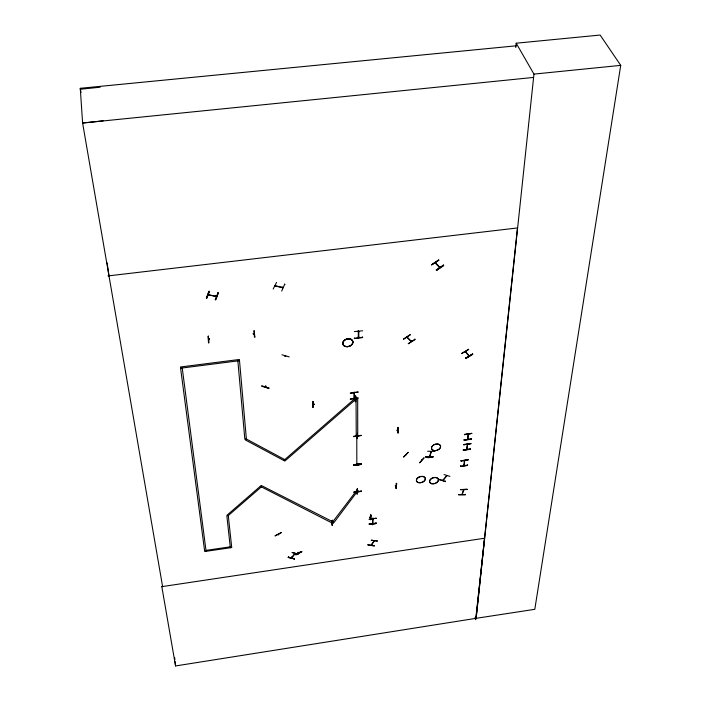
<?xml version="1.0" encoding="UTF-8"?>
<svg xmlns="http://www.w3.org/2000/svg" width="701" height="701" viewBox="0 0 701 701"><rect width="100%" height="100%" fill="white"/><g stroke="black" fill="none" stroke-linecap="round" stroke-linejoin="round"><path stroke-width="1.05" d="M353.619 436.662L361.234 435.356L353.549 436.346M361.094 463.808C361.777 465 353.365 466.077 353.663 464.816M362.505 336.953L362.592 337.602L354.408 338.583L354.329 337.943M354.364 331.599L362.654 330.793M353.891 464.965L361.33 463.668L353.821 464.658M354.566 398.922L355.328 398.799L354.645 398.851M355.284 395.732L355.337 401.796L355.757 395.951L355.766 401.726M357.387 433.288L357.273 438.66M357.326 464.632L357.23 463.676M357.3 464.561L357.633 464.027L357.475 465.061M357.449 436.373L357.221 436.732M358.264 330.977L358.369 337.759M357.396 489.053L356.958 494.091L357.317 488.746M357.624 464.115L357.44 464.597M358.325 332.02L358.693 332.037C358.789 328.454 358.921 341.282 358.588 336.629M357.422 491.664L357.764 491.121L357.764 491.673M358.132 436.057L358.115 435.619M357.668 490.744L357.799 491.559M358.088 490.972L358.088 491.147M376.113 522.867C376.893 524.628 368.726 524.62 369.059 523.866M370.584 519.643L371.039 514.893L370.557 519.721L370.566 514.657M265.548 387.013L265.889 385.997M372.783 523.647C373.449 507.401 372.073 531.779 372.459 522.788M372.617 519.02L372.906 519.38M285.693 356.064L285.053 356.362M285.754 356.012L285.088 356.45L285.43 355.863M397.905 430.545L397.239 430.396M396.179 485.907L395.373 486.196L396.17 486.082M395.53 485.977L395.268 485.653M397.169 430.668L397.914 430.361M398.431 427.663L398.221 433.113L398.045 427.645L397.774 432.885M396.047 488.203L396.678 483.445L396.083 488.483L396.188 483.199M429.45 456.789L431.045 451.654M431.404 451.619L429.722 456.833M268.825 388.345L261.727 385.681L261.604 386.242L268.825 388.345L268.947 387.784M294.429 558.434L294.289 558.977L294.411 558.487M288.216 557.409L294.297 558.916L288.216 557.426L288.356 556.874M461.915 494.512L463.589 489.719M460.399 465.858C460.119 467.234 468.154 465.797 467.576 464.842M463.685 444.828L471.002 443.514L463.589 444.522M471.361 439.247L464.053 440.289L463.974 439.711M464.509 434.708L471.887 433.393L464.421 434.401M464.22 465.578L464.71 460.636M467.488 444.399L466.726 449.543L467.497 444.311M467.611 439.509L467.663 438.922L467.953 439.361M467.593 439.448L468.058 434.217M467.9 439.404L468.356 434.191L468.356 434.646M460.829 460.759L468.128 459.751M470.494 449.315L470.415 448.728M471.37 439.282L471.291 438.695M515.778 47.545L516.181 43.208L600.135 35.05L620.727 65.368L534.802 609.318L476.049 618.326L517.461 227.956L107.972 275.922M291.353 557.935L294.937 553.545M291.931 557.567L291.888 557.12M476.137 618.615L533.96 74.104L516.181 43.208M433.016 456.553C433.621 457.122 425.428 458.805 425.91 456.544M281.25 532.699L275.142 535.95M465.333 494.258L465.333 494.827L458.603 494.564M465.394 494.582L458.542 494.88M354.023 398.063L354.478 399.132M358.141 392.139L350.263 393.173L358.071 391.929M358.281 337.207L358.737 337.146L358.22 336.603M446.563 476.233L446.668 475.716M358.369 331.573L358.176 331.056M354.215 392.218L354.355 393.392L354.084 392.779M358.299 331.766L358.781 331.959M354.417 398.405L354.294 392.332M332.327 520.256L332.108 525.347L332.37 520.23M357.764 464.947L357.782 464.456M357.44 491.27L357.414 490.779M372.511 523.261L372.695 522.753M427.636 451.234L434.848 451.462M425.91 457.14L433.078 456.85L425.971 456.842M406.449 454.756L406.335 454.388M313.049 401.375L312.883 407.465L313.102 401.577L313.198 407.132M406.922 337.163L407.596 337.383M435.198 262.893L439.597 267.677M374.352 545.483L374.264 546.026L368.025 544.966M467.225 489.5L460.408 489.64L467.12 489.298M411.136 340.502L411.373 341.571L406.808 336.76M440.009 267.563L439.282 267.335M374.211 540.699L371.18 545.238L374.404 540.839M371.723 544.887L371.653 544.414M463.966 489.631L462.152 494.573M439.974 267.475L435.461 262.621L435.636 263.243M464.307 460.688L463.904 465.622M209.389 291.362L206.777 298.144L206.304 298.056L208.924 291.239L209.389 291.362L206.777 298.144M208.977 295.051L208.066 294.937L208.031 294.105M215.61 295.524L215.558 296.339L216.46 296.453M215.628 296.321L216.556 296.216M216.258 296.488L208.162 294.613M215.654 299.783L218.256 292.992L215.654 299.8L215.189 299.713L217.941 292.939M208.521 342.789L208.258 336.252L208.994 342.763L208.521 342.824L208.293 335.989M273.171 289.04L276.536 282.415M374.229 541.154L374.404 540.786M374.457 540.795L374.001 540.874M465.446 351.508L468.925 356.117L468.96 355.573M469.258 355.985L465.438 351.56M294.429 558.758L288.374 557.137L294.49 558.732M298.731 553.028L298.223 552.292M445.459 481.114L445.328 481.675L439.667 479.563M291.388 557.882L291.677 557.067M291.598 557.943L295.112 553.641L294.674 553.702M282.179 286.814L282.135 287.673M281.714 291.099L284.65 284.334M463.843 490.06L463.379 489.806M208.661 339.424L208.74 338.793M254.2 333.991L253.333 334.114L253.184 333.466M429.52 456.369L429.511 455.887M407.079 337.093L407.421 337.654L407.456 336.848M281.951 354.776L289.268 356.905M265.942 386.47L265.705 386.917M313.251 404.433L314.127 404.319L313.417 404.67M314.109 404.547L314.03 403.942M368.016 545.028L368.113 544.475M377.462 541.137L371.197 540.208L377.366 540.927M355.188 399.106L354.557 399.123M465.21 351.771L465.85 351.937L465.438 352.112M332.476 522.832L333.264 522.718L332.476 522.999M333.247 522.911L333.177 522.341M358.185 491.348L357.528 491.383M292.168 552.519L298.275 554.105L292.194 552.537M444.057 474.551L449.919 476.4M439.492 479.861L439.623 479.309M442.857 480.027L442.541 480.474M442.743 480.535L446.844 475.856M209.459 339.591L209.336 338.723M403.68 457.087L408.254 452.285L403.758 456.85M254.025 333.72L253.368 334.062L254.209 333.729M460.399 489.543L467.322 489.316M424.044 457.998L419.592 462.826L423.947 457.762M357.457 491.454L358.088 491.34M369.891 517.364L370.531 517.277M370.505 517.461L369.891 517.531M446.598 475.777L442.892 480.457M261.377 486.88L228.281 515.585L231.733 547.542L204.701 551.521L180.429 366.991L239.409 359.473L246.375 439.028L245.359 439.939L284.86 461.065L356.161 399.044L357.685 398.843L357.72 436.118L356.239 436.32L356.038 398.597M283.765 460.478L355.083 398.396L356.161 399.044M215.619 296.041L215.733 295.471M421.608 460.224L421.441 459.856M464.018 465.096L463.887 464.728M431.702 264.969L438.773 260.141M438.835 260.229L431.509 264.785L438.695 259.931M439.501 267.011L439.106 266.722M436.627 270.323L443.654 265.486L436.618 270.306L436.259 269.754M410.383 334.841L403.636 339.223M403.443 339.065L410.129 334.596M414.896 339.31L408.201 343.762L415.115 339.556L414.808 339.074M265.67 386.312L265.635 385.927M461.81 353.558L468.575 349.221M465.911 358.351L472.728 354.259L465.928 358.386L465.604 357.852M278.481 534.504L278.691 534.39M301.816 551.722C297.995 552.073 290.126 558.741 301.807 551.687M301.632 551.512L295.542 554.386M275.037 285.666L282.941 287.506M282.757 287.813L274.923 285.903M397.835 430.318L396.968 430.099M209.459 339.626L209.546 338.925M298.442 552.712L298.46 553.168L298.013 552.406M162.588 586.483L161.808 586.597L175.557 665.95L476.049 618.326M205.998 550.399L230.226 546.841M376.192 523.165L369.129 524.19L376.174 523.156M468.145 459.768L460.89 460.96L468.11 459.952M460.487 466.156L467.646 465.096M332.046 520.58L332.397 525.259M332.546 522.981L333.194 522.893M376.288 518.346L369.155 519.134M468.347 434.287L468.137 434.401M463.668 444.732L470.958 443.715M470.485 448.99L463.23 450.331L470.485 449.28M470.502 449.061L463.151 449.753M395.452 486.012L396.083 485.907M464.5 434.611L471.764 433.376M284.772 459.602L246.375 439.028L244.851 439.238L237.814 360.437M353.874 464.851L361.322 463.843M350.307 399.079L358.15 398.334M350.316 399.114L358.071 397.73M398.44 427.671L397.923 427.426M353.602 436.548L361.217 435.54M314.039 404.328L313.303 404.67M314.048 404.53L313.251 404.635M239.514 360.691L180.595 368.209L180.525 367.745M354.408 338.294L362.583 337.26M253.35 333.834L254.112 333.746M209.538 339.547L208.679 339.652M103.152 120.817L82.604 123.017L80.273 88.3L516.33 45.793M80.335 89.255L100.155 87.204M533.96 74.104L620.727 65.368M533.347 77.452L82.604 123.017L162.597 586.535L161.817 586.658L484.54 538.237L475.664 619.675L475.006 617.59M429.608 456.316L429.757 455.887M425.901 457.078L433.008 457.131M209.424 339.293L208.574 338.881M208.767 295.086L208.241 294.07M208.118 294.893L216.372 296.435M218.3 293.036L217.774 292.65M285.018 284.44L284.518 284.063M439.65 479.633L445.556 481.412M354.075 398.492L354.084 392.84M260.29 486.328L331.897 522.928L356.607 490.534L357.834 490.84L334.079 522.42L261.271 485.469L227.185 515.051L228.281 515.585L226.835 515.787L230.331 547.744M278.516 534.845L278.166 534.521L278.753 534.661M406.966 337.207L411.373 341.571M443.672 265.521L443.339 265.013M468.706 349.519L461.74 353.348M472.746 354.294L472.456 353.803M369.208 519.327L376.227 518.127M465.587 351.394L465.832 352.016M465.245 351.595L465.595 352.165M464.465 460.741L464.22 460.776M411.023 340.502L411.198 341.019M407.115 337.067L407.421 337.654M358.588 331.003L358.789 331.52M358.5 336.568L358.693 337.155M354.215 392.805L354.355 393.392M353.935 392.253L354.04 392.91M353.856 392.797L354.084 393.427M369.716 516.996L369.813 517.54M361.19 490.884L361.269 491.462L353.996 492.461L353.917 491.892M281.206 532.497L275.099 535.748M361.164 464.386L353.733 465.394M353.716 465.078L361.164 464.141M246.296 438.563L246.375 439.028M80.273 88.3L81.001 92.576M107.157 262.91L108.979 275.8M182.234 367.999L206.112 551.31M174.663 657.424L174.882 659.553M175.11 661.683L175.557 665.95M374.387 545.737L368.148 544.73M356.783 435.803L356.827 464.158M357.291 489.026L357.247 494.012L357.317 489.009M443.418 265.206L436.373 270.043L443.418 265.206M472.527 353.996L465.727 358.132L472.544 354.031M471.396 438.984L464.053 439.965L471.379 439.019M361.269 491.182L353.987 492.225L361.26 491.182M254.901 337.015L254.428 337.067L254.042 330.522L254.892 336.997M418.506 482.647A4.583 3.006 -16.9 0 0 425.358 479.011A4.583 3.006 -16.9 0 0 418.795 477.258A4.583 3.006 -16.9 0 0 418.506 482.647M418.453 482.533A4.609 3.023 -16.9 0 0 425.341 478.871A4.609 3.023 -16.9 0 0 418.742 477.118A4.609 3.023 -16.9 0 0 418.453 482.533M433.56 450.463A4.705 3.155 -17.9 0 0 440.605 446.686A4.705 3.155 -17.9 0 0 433.928 444.802A4.705 3.155 -17.9 0 0 433.56 450.463A4.697 3.146 -17.9 0 0 440.596 446.695A4.697 3.146 -17.9 0 0 433.928 444.811A4.697 3.146 -17.9 0 0 433.568 450.463M431.614 483.699A4.565 2.988 -17.4 0 0 438.458 480.071A4.565 2.988 -17.4 0 0 431.965 478.336A4.565 2.988 -17.4 0 0 431.614 483.699M431.562 483.585A4.592 3.006 -17.4 0 0 438.44 479.94A4.592 3.006 -17.4 0 0 431.904 478.196A4.592 3.006 -17.4 0 0 431.562 483.585M345.321 346.478A5.179 3.838 -15.8 0 0 352.936 342.149A5.17 3.829 -15.8 0 0 345.295 339.722A5.179 3.838 -15.8 0 0 345.321 346.478A5.17 3.829 -15.8 0 0 352.927 342.141A5.179 3.838 -15.8 0 0 345.286 339.722A5.17 3.829 -15.8 0 0 345.321 346.46M345.269 346.355A5.196 3.847 -15.8 0 0 352.918 342A5.196 3.847 -15.8 0 0 345.243 339.573A5.196 3.847 -15.8 0 0 345.269 346.355"/></g></svg>
